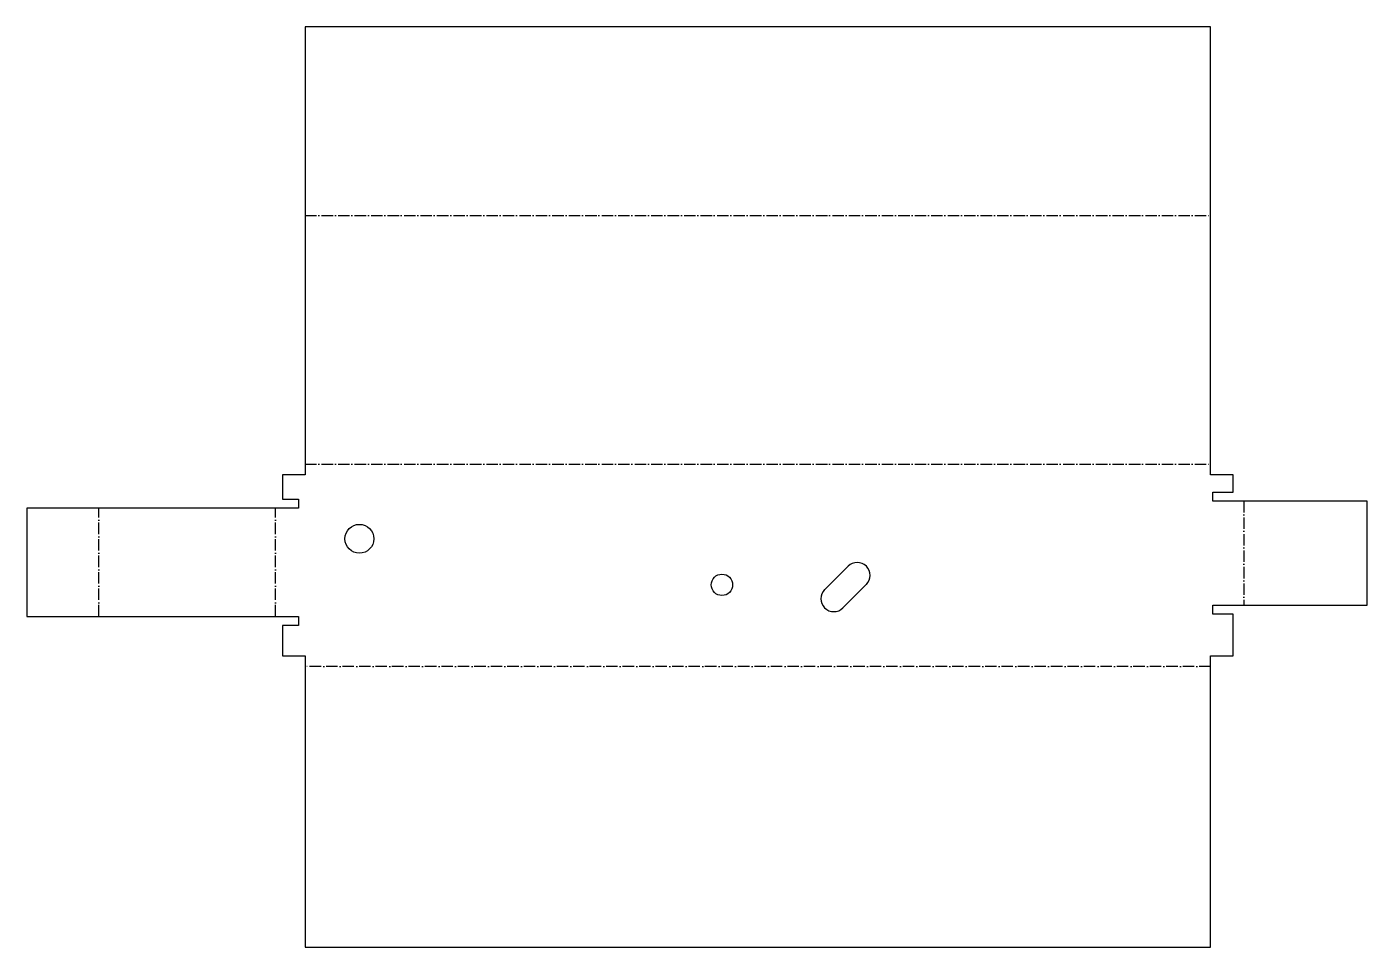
# Model space of a CAD drawing. Header units: millimetres. Extents: x -57 to 241, y -65 to 140.
import ezdxf

# ---------------------------------------------------------------- set-up
doc = ezdxf.new("R2010")
doc.units = ezdxf.units.MM
doc.linetypes.add('DASHDOT', pattern=[3.556, 2.54, -0.508, 0, -0.508])
doc.layers.add('BEND', color=7, linetype='Continuous')
doc.layers.add('CUT', color=7, linetype='Continuous')

msp = doc.modelspace()

# ---------------------------------------------------------------- linework, layer by layer
at = {"layer": 'BEND', "color": 1, "linetype": 'DASHDOT'}
for p, q in [((5, 97.73), (205.94, 97.73)), ((5, 42.52), (205.94, 42.52)), ((-40.76, 8.72), (-40.76, 32.76)), ((-1.57, 8.72), (-1.57, 32.76)), ((213.3, 34.32), (213.3, 11.23)), ((205.94, -2.36), (5, -2.36))]:
    msp.add_line(p, q, dxfattribs=at)
at = {"layer": 'CUT'}
for p, q in [((205.94, 139.57), (5, 139.57)), ((5, 139.57), (5, 40.16)), ((205.94, 40.16), (205.94, 139.57)), ((5, 40.16), (0, 40.16)), ((0, 40.16), (0, 34.76)), ((210.94, 40.16), (205.94, 40.16)), ((210.94, 36.32), (210.94, 40.16)), ((206.44, 34.32), (206.44, 36.32)), ((206.44, 36.32), (210.94, 36.32)), ((3.5, 32.76), (-56.78, 32.76)), ((-56.78, 32.76), (-56.78, 8.72)), ((0, 34.76), (3.5, 34.76)), ((3.5, 34.76), (3.5, 32.76)), ((240.68, 34.32), (206.44, 34.32)), ((240.68, 11.23), (240.68, 34.32)), ((120.29, 14.67), (125.47, 19.86)), ((129.52, 15.8), (124.34, 10.62)), ((206.44, 9.23), (206.44, 11.23)), ((206.44, 11.23), (240.68, 11.23)), ((210.94, 9.23), (206.44, 9.23)), ((210.94, 0), (210.94, 9.23)), ((-56.78, 8.72), (3.5, 8.72)), ((3.5, 6.72), (0, 6.72)), ((0, 6.72), (0, 0)), ((3.5, 8.72), (3.5, 6.72)), ((0, 0), (5, 0)), ((5, 0), (5, -64.69)), ((205.94, -64.69), (205.94, 0)), ((205.94, 0), (210.94, 0)), ((5, -64.69), (205.94, -64.69))]:
    msp.add_line(p, q, dxfattribs=at)
for centre, radius in [((17.03, 25.95), 3.2), ((97.48, 15.73), 2.37)]:
    msp.add_circle(centre, radius, dxfattribs=at)
for centre, start, end in [((127.5, 17.83), -45, 135), ((122.31, 12.65), 135, -45)]:
    msp.add_arc(centre, 2.87, start, end, dxfattribs=at)

doc.saveas('drawing.dxf')
